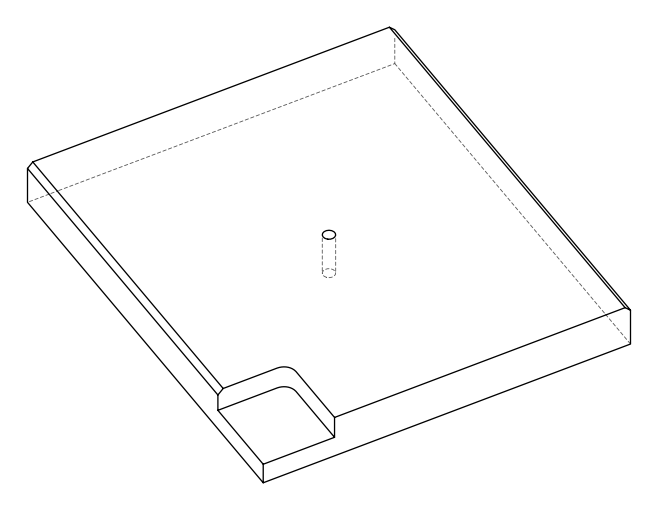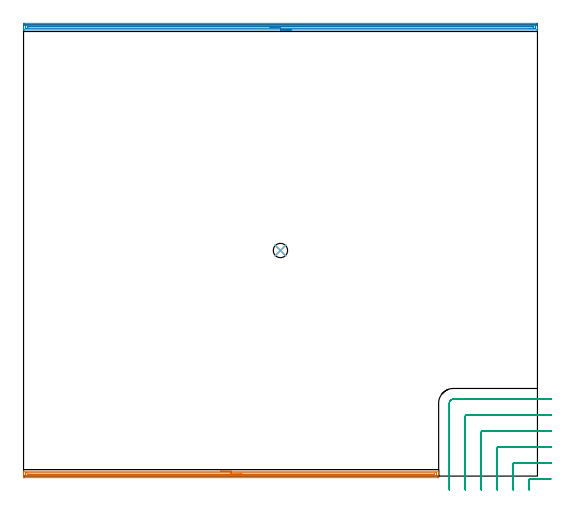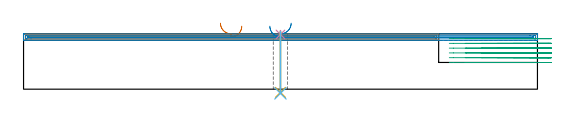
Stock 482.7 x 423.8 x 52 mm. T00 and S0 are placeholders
(PLAN: 6 operations, 4 tool changes, 30.2 min)
(1 AREA_MILL | FG_CHAMFER_SURFACE | UGT0205_001 | 9.51 min | 7327 mm3)
(2 AREA_MILL_1 | FG_CHAMFER_SURFACE_1 | UGT0205_001 | 11.74 min | 9278 mm3)
(3 MILL_CORNER_NOTCH_RECTANGULAR | CORNER_NOTCH_RECTANGULAR | UGT0201_136 | Follow Part, ap 5, ae 75% | 8.48 min | 204282 mm3)
(4 SPOT_DRILL | STEP1HOLE | NXT0321_9005460120000 | 0.03 min | 7 mm3)
(5 DRILL_THROUGH_HOLE_INTO_CENTER | STEP1HOLE | NXT0301_055 | 0.23 min | 2851 mm3)
(6 DRILL_TO_ENLARGE_THROUGH_HOLE | STEP1HOLE | NXT0301_102 | 0.23 min | 4561 mm3)
(TOOL UGT0205_001 | Chamfer Mill 20 x 3 x 45 deg. | D20 FL50 Z2)
(TOOL UGT0201_136 | Carbide End Mill 20.0 | D20 FL30 Z4)
(TOOL NXT0321_9005460120000 | NC Spot Drill, 142deg, 12mm, Carbide, Uncoated | D12 PA142 FL30 Z2)
(TOOL NXT0301_055 | Carbide Drill 8.4mm [860.1-0840-042A1-MM 2214] | D8.4 PA140 FL61 Z2)
(TOOL NXT0301_102 | Carbide Drill 13.5mm [860.1-1350-108A1-MM 2214] | D13.5 PA140 FL123 Z2)
(OP 1 AREA_MILL)
G17 G21 G94 G90
T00 M6
G54
G17 G0 G90 X184.95 Y4.6 S1061 M3
G43 Z62. H0
G94 G1 X184.988 Z61.128 F250.
X185.102 Z60.263
X185.291 Z59.412
X185.553 Z58.58
X185.887 Z57.774
X186.29 Z57.
X186.758 Z56.264
X187.29 Z55.572
X187.879 Z54.929
X188.522 Z54.339
X189.214 Z53.808
X189.95 Z53.34
X190.724 Z52.937
X191.53 Z52.603
X192.362 Z52.341
X193.214 Z52.152
X194.078 Z52.038
X194.95 Z52.
X389.727
X389.89 Y4.597 Z51.988
X389.899 Y4.441 Z51.833
X389.9 Y4.28 Z51.679
Y3.988 Z51.388
Y3.308 Z50.702
Y2.088 Z49.485
Y1.55 Z48.944
Y-1.496 Z45.901
X389.898 Y-1.497 Z45.9
X389.7 Y-1.499 Z45.899
X389.28 Y-1.5 Z45.9
X0.62
X0.2 Y-1.499 Z45.899
X0.002 Y-1.497 Z45.9
X0. Y-1.495 Z45.901
Y1.55 Z48.944
Y2.088 Z49.485
Y2.429 Z49.825
Y2.967 Z50.363
Y3.308 Z50.702
Y3.988 Z51.388
Y4.28 Z51.679
X0.001 Y4.441 Z51.833
X0.01 Y4.597 Z51.988
X0.173 Y4.6 Z52.
X194.95
Y3.186 Z50.586
X387.617
X387.855 Y3.184 Z50.584
X387.884 Y3.182 Z50.582
X387.89 Y3.179 Z50.579
X387.894 Y3.172 Z50.572
X387.898 Y3.138 Z50.538
X387.899 Y3.105 Z50.505
X387.9 Y2.908 Z50.308
Y1.55 Z48.95
Y1.15 Z48.55
X387.896 Y0.671 Z48.071
X387.891 Y0.281 Z47.681
X387.869 Y-0.079 Z47.321
X387.493 Y-0.084 Z47.316
X387.369 Y-0.085 Z47.315
X2.283 Y-0.086 Z47.314
X2.045 Y-0.084 Z47.316
X2.016 Y-0.082 Z47.318
X2.01 Y-0.079 Z47.321
X2.006 Y-0.072 Z47.328
X2.002 Y-0.038 Z47.362
X2.001 Y-0.005 Z47.395
X2. Y0.192 Z47.592
Y1.55 Z48.95
Y1.95 Z49.35
X2.004 Y2.429 Z49.829
X2.009 Y2.819 Z50.219
X2.031 Y3.179 Z50.579
X2.407 Y3.184 Z50.584
X2.531 Y3.185 Z50.585
X194.95 Y3.186 Z50.586
Y1.771 Z49.171
X385.706
X385.781
X385.841 Y1.768 Z49.168
X385.878 Y1.765 Z49.165
X385.89 Y1.761 Z49.161
X385.892 Y1.74 Z49.14
X385.896 Y1.55 Z48.95
X385.895 Y1.364 Z48.764
X385.89 Y1.338 Z48.738
X385.873 Y1.335 Z48.735
X385.819 Y1.332 Z48.732
X385.706 Y1.33 Z48.73
X385.038 Y1.328 Z48.728
X384.813
X4.194 Y1.329 Z48.729
X4.119
X4.059 Y1.332 Z48.732
X4.022 Y1.335 Z48.735
X4.01 Y1.339 Z48.739
X4.008 Y1.36 Z48.76
X4.004 Y1.55 Z48.95
X4.005 Y1.736 Z49.136
X4.01 Y1.762 Z49.162
X4.027 Y1.765 Z49.165
X4.081 Y1.768 Z49.168
X4.194 Y1.77 Z49.17
X4.862 Y1.771 Z49.171
X5.087 Y1.772 Z49.172
X194.95 Y1.771 Z49.171
X195.822 Z49.21
X196.686 Z49.323
X197.538 Z49.512
X198.37 Z49.775
X199.176 Z50.108
X199.95 Z50.511
X200.686 Z50.98
X201.378 Z51.511
X202.021 Z52.1
X202.61 Z52.744
X203.142 Z53.436
X203.61 Z54.171
X204.013 Z54.945
X204.347 Z55.751
X204.609 Z56.583
X204.798 Z57.435
X204.912 Z58.3
X204.95 Z59.171
G0 Z62.
M5
M2
(OP 2 AREA_MILL_1)
G17 G21 G94 G90
T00 M6
G54
G17 G0 G90 X251.35 Y419.1 S1061 M3
G43 Z62. H0
G94 G1 X251.312 Z61.128 F250.
X251.198 Z60.263
X251.009 Z59.411
X250.747 Z58.579
X250.413 Z57.773
X250.01 Z56.999
X249.541 Z56.264
X249.01 Z55.572
X248.421 Z54.928
X247.778 Z54.339
X247.085 Z53.808
X246.35 Z53.339
X245.576 Z52.936
X244.77 Z52.602
X243.938 Z52.34
X243.086 Z52.151
X242.221 Z52.037
X241.35 Z51.999
X0.615 Y419.101 Z51.998
X0.17 Y419.103 Z51.997
X0.11 Y419.102 Z51.995
X0.082 Y419.103 Z51.992
X0.049 Y419.104 Z51.989
X0. Y419.108 Z51.983
Y419.447 Z51.653
Y419.765 Z51.335
Y420.437 Z50.658
Y421.654 Z49.443
Y422.2 Z48.894
Y424.572 Z46.524
X0.003 Y424.845 Z46.251
X0.01 Y425.291 Z45.805
X0.161 Y425.295 Z45.803
X0.617 Y425.3 Z45.8
X481.622
X482.083 Y425.299 Z45.801
X482.539 Y425.295 Z45.803
X482.69 Y425.291 Z45.805
X482.7 Y424.845 Z46.251
Y422.2 Z48.894
Y421.654 Z49.443
Y421.318 Z49.778
Y420.772 Z50.324
Y420.437 Z50.658
Y419.765 Z51.334
Y419.447 Z51.653
X482.694 Y419.105 Z51.986
X482.692 Y419.103 Z51.988
X482.531 Y419.1 Z52.
X241.35 Z51.999
Y420.515 Z50.585
X2.403 Y420.516 Z50.584
X2.322
X2.033 Y420.522 Z50.578
X2.01 Y420.617 Z50.483
X2.003 Y420.832 Z50.268
X2.001 Y421.318 Z49.782
X2. Y421.716 Z49.384
X2.002 Y423.478 Z47.622
X2.01 Y423.871 Z47.229
X2.403 Y423.883 Z47.217
X2.483 Y423.885 Z47.215
X3.296 Y423.886 Z47.214
X7.016
X480.297 Y423.885 Z47.215
X480.377
X480.668 Y423.879 Z47.221
X480.69 Y423.784 Z47.316
X480.697 Y423.568 Z47.532
X480.699 Y423.082 Z48.018
X480.7 Y422.684 Z48.416
X480.698 Y420.923 Z50.177
X480.69 Y420.529 Z50.571
X480.297 Y420.517 Z50.583
X480.217 Y420.515 Z50.585
X479.403 Y420.514 Z50.586
X475.684
X241.35 Y420.515 Z50.585
Y421.929 Z49.171
X4.19 Y421.93 Z49.17
X4.098 Y421.931 Z49.169
X4.027 Y421.934 Z49.166
X4.012 Y421.936 Z49.164
X4.008 Y421.96 Z49.14
X4.004 Y422.013 Z49.087
X4.001 Y422.2 Z48.9
X4.002 Y422.386 Z48.714
X4.007 Y422.449 Z48.651
X4.01 Y422.466 Z48.634
X4.019 Y422.467 Z48.633
X4.052 Y422.469 Z48.631
X4.19 Y422.471 Z48.629
X478.51
X478.602 Y422.47 Z48.63
X478.674 Y422.467 Z48.633
X478.689 Y422.465 Z48.635
X478.693 Y422.44 Z48.66
X478.696 Y422.387 Z48.713
X478.699 Y422.2 Z48.9
X478.698 Y422.014 Z49.086
X478.693 Y421.951 Z49.149
X478.69 Y421.934 Z49.166
X478.681 Y421.933 Z49.167
X478.648 Y421.931 Z49.169
X478.51 Y421.929 Z49.171
X241.35
X240.478 Z49.209
X239.613 Z49.323
X238.762 Z49.512
X237.93 Z49.774
X237.124 Z50.108
X236.35 Z50.511
X235.614 Z50.979
X234.922 Z51.511
X234.279 Z52.1
X233.689 Z52.743
X233.158 Z53.435
X232.689 Z54.171
X232.287 Z54.945
X231.953 Z55.751
X231.69 Z56.583
X231.502 Z57.434
X231.388 Z58.299
X231.35 Z59.171
G0 Z62.
M5
M2
(OP 3 MILL_CORNER_NOTCH_RECTANGULAR)
G17 G21 G94 G90
T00 M6
G54
G17 G0 G90 X495.329 Y-2.7 S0 M3
G43 Z62. H0
Z47.517
G94 G1 X492.329 F250.
X475.893 F500.
G3 X474.9 Y-3.693 R1.
G1 Y-10.
Y-13. F250.
G0 Z62.
X495.7 Y12.3
Z47.517
G1 X492.7
X460.894 F500.
G3 X459.9 Y11.306 R1.
G1 Y-10.
Y-13. F250.
G0 Z62.
X495.7 Y27.3
Z47.517
G1 X492.7
X445.894 F500.
G3 X444.9 Y26.306 R1.
G1 Y-10.
Y-13. F250.
G0 Z62.
X495.7 Y42.3
Z47.517
G1 X492.7
X430.895 F500.
G3 X429.9 Y41.305 R1.
G1 Y-10.
Y-13. F250.
G0 Z62.
X495.7 Y57.3
Z47.517
G1 X492.7
X415.895 F500.
G3 X414.9 Y56.305 R1.
G1 Y-10.
Y-13. F250.
G0 Z62.
X495.7 Y72.3
Z47.517
G1 X492.7
X403.7 F500.
G3 X399.9 Y68.5 R3.8
G1 Y-10.
Y-13. F250.
G0 Z62.
X495.329 Y-2.7
Z43.033
G1 X492.329
X475.893 F500.
G3 X474.9 Y-3.693 R1.
G1 Y-10.
Y-13. F250.
G0 Z62.
X495.7 Y12.3
Z43.033
G1 X492.7
X460.894 F500.
G3 X459.9 Y11.306 R1.
G1 Y-10.
Y-13. F250.
G0 Z62.
X495.7 Y27.3
Z43.033
G1 X492.7
X445.894 F500.
G3 X444.9 Y26.306 R1.
G1 Y-10.
Y-13. F250.
G0 Z62.
X495.7 Y42.3
Z43.033
G1 X492.7
X430.895 F500.
G3 X429.9 Y41.305 R1.
G1 Y-10.
Y-13. F250.
G0 Z62.
X495.7 Y57.3
Z43.033
G1 X492.7
X415.895 F500.
G3 X414.9 Y56.305 R1.
G1 Y-10.
Y-13. F250.
G0 Z62.
X495.7 Y72.3
Z43.033
G1 X492.7
X403.7 F500.
G3 X399.9 Y68.5 R3.8
G1 Y-10.
Y-13. F250.
G0 Z62.
X495.329 Y-2.7
Z38.55
G1 X492.329
X475.893 F500.
G3 X474.9 Y-3.693 R1.
G1 Y-10.
Y-13. F250.
G0 Z62.
X495.7 Y12.3
Z38.55
G1 X492.7
X460.894 F500.
G3 X459.9 Y11.306 R1.
G1 Y-10.
Y-13. F250.
G0 Z62.
X495.7 Y27.3
Z38.55
G1 X492.7
X445.894 F500.
G3 X444.9 Y26.306 R1.
G1 Y-10.
Y-13. F250.
G0 Z62.
X495.7 Y42.3
Z38.55
G1 X492.7
X430.895 F500.
G3 X429.9 Y41.305 R1.
G1 Y-10.
Y-13. F250.
G0 Z62.
X495.7 Y57.3
Z38.55
G1 X492.7
X415.895 F500.
G3 X414.9 Y56.305 R1.
G1 Y-10.
Y-13. F250.
G0 Z62.
X495.7 Y72.3
Z38.55
G1 X492.7
X403.7 F500.
G3 X399.9 Y68.5 R3.8
G1 Y-10.
Y-13. F250.
G0 Z62.
X495.329 Y-2.7
Z34.067
G1 X492.329
X475.893 F500.
G3 X474.9 Y-3.693 R1.
G1 Y-10.
Y-13. F250.
G0 Z62.
X495.7 Y12.3
Z34.067
G1 X492.7
X460.894 F500.
G3 X459.9 Y11.306 R1.
G1 Y-10.
Y-13. F250.
G0 Z62.
X495.7 Y27.3
Z34.067
G1 X492.7
X445.894 F500.
G3 X444.9 Y26.306 R1.
G1 Y-10.
Y-13. F250.
G0 Z62.
X495.7 Y42.3
Z34.067
G1 X492.7
X430.895 F500.
G3 X429.9 Y41.305 R1.
G1 Y-10.
Y-13. F250.
G0 Z62.
X495.7 Y57.3
Z34.067
G1 X492.7
X415.895 F500.
G3 X414.9 Y56.305 R1.
G1 Y-10.
Y-13. F250.
G0 Z62.
X495.7 Y72.3
Z34.067
G1 X492.7
X403.7 F500.
G3 X399.9 Y68.5 R3.8
G1 Y-10.
Y-13. F250.
G0 Z62.
X495.329 Y-2.7
Z29.583
G1 X492.329
X475.893 F500.
G3 X474.9 Y-3.693 R1.
G1 Y-10.
Y-13. F250.
G0 Z62.
X495.7 Y12.3
Z29.583
G1 X492.7
X460.894 F500.
G3 X459.9 Y11.306 R1.
G1 Y-10.
Y-13. F250.
G0 Z62.
X495.7 Y27.3
Z29.583
G1 X492.7
X445.894 F500.
G3 X444.9 Y26.306 R1.
G1 Y-10.
Y-13. F250.
G0 Z62.
X495.7 Y42.3
Z29.583
G1 X492.7
X430.895 F500.
G3 X429.9 Y41.305 R1.
G1 Y-10.
Y-13. F250.
G0 Z62.
X495.7 Y57.3
Z29.583
G1 X492.7
X415.895 F500.
G3 X414.9 Y56.305 R1.
G1 Y-10.
Y-13. F250.
G0 Z62.
X495.7 Y72.3
Z29.583
G1 X492.7
X403.7 F500.
G3 X399.9 Y68.5 R3.8
G1 Y-10.
Y-13. F250.
G0 Z62.
X495.329 Y-2.7
Z25.1
G1 X492.329
X475.893 F500.
G3 X474.9 Y-3.693 R1.
G1 Y-10.
Y-13. F250.
G0 Z62.
X495.7 Y12.3
Z25.1
G1 X492.7
X460.894 F500.
G3 X459.9 Y11.306 R1.
G1 Y-10.
Y-13. F250.
G0 Z62.
X495.7 Y27.3
Z25.1
G1 X492.7
X445.894 F500.
G3 X444.9 Y26.306 R1.
G1 Y-10.
Y-13. F250.
G0 Z62.
X495.7 Y42.3
Z25.1
G1 X492.7
X430.895 F500.
G3 X429.9 Y41.305 R1.
G1 Y-10.
Y-13. F250.
G0 Z62.
X495.7 Y57.3
Z25.1
G1 X492.7
X415.895 F500.
G3 X414.9 Y56.305 R1.
G1 Y-10.
Y-13. F250.
G0 Z62.
X495.7 Y72.3
Z25.1
G1 X492.7
X403.7 F500.
G3 X399.9 Y68.5 R3.8
G1 Y-10.
Y-13. F250.
G0 Z62.
M5
M2
(OP 4 SPOT_DRILL)
G17 G21 G94 G90
T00 M6
G54
G17 G0 G90 X241.3 Y211.9 S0 M3
G43 Z62. H0
G94 G81 G98 Z51.419 F250. R55.
G80
M5
M2
(OP 5 DRILL_THROUGH_HOLE_INTO_CENTER)
G17 G21 G94 G90
T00 M6
G54
G17 G0 G90 X241.3 Y211.9 S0 M3
G43 Z62. H1
G94 G73 G98 Z-3.029 F250. Q7.861 R54.
G80
M5
M2
(OP 6 DRILL_TO_ENLARGE_THROUGH_HOLE)
G17 G21 G94 G90
T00 M6
G54
G17 G0 G90 X241.3 Y211.9 S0 M3
G43 Z62. H1
G94 G73 G98 Z-3.957 F250. Q11.191 R54.
G80
M5
M2
